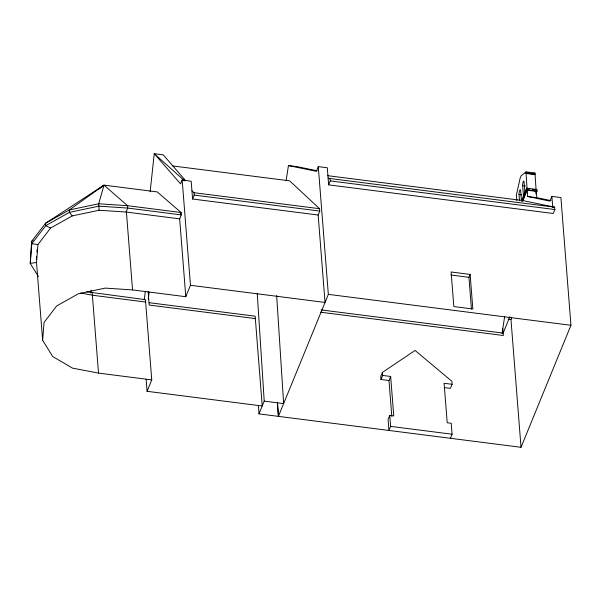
<?xml version="1.0" encoding="UTF-8"?>
<svg xmlns="http://www.w3.org/2000/svg" width="601" height="601" viewBox="0 0 601 601"><rect width="100%" height="100%" fill="white"/><g stroke="black" fill="none" stroke-linecap="round" stroke-linejoin="round"><path stroke-width="0.9" d="M36.398 259.181L36.616 256.492M36.969 252.014L37.179 249.325M86.814 291.831L145.442 299.644L151.752 379.892L98.511 373.101L72.503 368.128L52.715 356.521L42.641 340.324L36.518 262.457L37.938 244.539L50.597 228.049L72.263 215.902L99.112 210.237L126.135 212.04L179.661 218.847L181.277 214.895L181.089 212.514L157.252 191.922L104.003 185.138L45.488 223.294L31.605 241.377L30.238 263.403L38.396 276.528M42.641 340.324L44.061 322.406L56.719 305.917L78.385 293.769L105.243 288.104L132.543 289.922L185.784 296.714L190.464 285.287L182.171 179.932L191.193 181.284L192.59 199.021L318.154 215.03L319.77 211.079L319.582 208.705L289.629 180.848L172.434 165.906M150.137 191.809L154.247 153.706L163.254 154.855L185.296 180.292M148.244 299.478L149.108 292.154M144.27 299.869L145.277 291.5M90.766 293.048L91.104 290.26M286.174 180.39L288.442 165.568L297.45 166.717L317.268 170.812M502.075 333.375L504.63 316.735M522.141 201.2L526.761 189.758L526.634 188.181L536.843 189.48L536.971 191.058L535.776 194.018M522.765 201.215L527.362 189.833L527.693 196.512L549.968 201.117L551.891 196.407L560.898 197.556L570.95 325.291L521.029 447.294L258.986 413.886L258.445 405.48M126.135 212.04L127.758 208.074L127.57 205.692L104.003 185.138L69.243 209.982L45.488 223.294L45.676 225.675L31.793 243.751L30.238 263.403L36.518 262.457M182.171 179.932L180.555 183.876L154.247 153.706L184.732 180.909M180.443 214.099L181.089 212.514L127.57 205.692L98.677 203.769L69.243 209.982L69.431 212.356L72.263 215.902M192.59 199.021L194.206 195.07L194.018 192.696L191.944 190.765M149.025 302.671L255.155 316.201L262.224 405.991L147.08 391.311L151.752 379.892M327.56 175.665L522.449 200.509L554.663 207.165L554.851 209.539L553.236 213.49L328.642 184.86L327.297 167.777L318.29 166.627L316.366 171.33L288.442 165.568M328.642 184.86L330.257 180.909L330.069 178.527L328.108 178.129M258.986 413.886L264.215 401.122L257.258 293.641M277.392 403.316L278.421 416.365L328.341 294.362L318.29 166.627M444.214 387.577L450.442 388.374L452.11 384.294L451.869 381.274L415.066 350.443L382.409 372.417L380.741 376.496L380.981 379.516L388.99 380.538L390.658 376.459L382.649 375.437L380.981 379.516M389.764 415.434L388.088 419.513L388.952 430.459L390.62 426.379L389.764 415.434L393.768 415.945L390.658 376.459M471.447 309.079L468.945 277.316L470.125 274.417L451.111 271.99L453.83 306.563L472.852 308.989L470.125 274.417M536.242 189.405L536.084 189.803L534.958 173.028L525.95 171.878L521.029 175.935L520.15 178.084L516.304 195.453L516.913 200.719M526.476 188.579L527.077 188.654L525.95 171.878M521.3 201.23L526.634 188.181M534.958 173.028L534.792 173.426L532.989 173.193M535.626 192.455L536.843 189.48M536.37 190.983L536.701 197.661L550.952 200.606M450.404 438.294L452.072 434.215L451.216 423.269L447.212 422.758L444.101 383.273L452.11 384.294M509.851 316.674L503.127 333.119L321.227 309.928M521.029 447.294L510.978 319.567L511.616 317.997M33.085 240.227L31.605 241.377L31.793 243.751L37.938 244.539M98.834 189.15L104.003 185.138L98.677 203.769L99.112 210.237M527.588 172.51L529.391 172.735M526.04 173.08L535.048 174.23M525.883 173.479L534.89 174.628M524.943 192.801L524.102 182.118A2.802 0.661 -82.7 0 0 523.208 181.75A2.802 0.661 -82.7 0 0 522.645 185.671L525.349 186.017M527.978 188.767L529.774 188.999M532.478 189.345L534.281 189.57M526.761 189.758L536.971 191.058M527.197 190.232L536.806 191.456M521.405 200.388L520.631 190.592A3.148 0.744 -82.7 0 0 519.662 190.502A3.148 0.744 -82.7 0 0 519.016 194.536L521.721 194.882M527.693 196.512L536.701 197.661M330.069 178.527L554.663 207.165M330.257 180.909L554.851 209.539M194.018 192.696L319.582 208.705M194.206 195.07L319.77 211.079M181.277 214.895L127.758 208.074L98.864 206.151L69.431 212.356L45.676 225.675L50.597 228.049M450.833 275.003L468.945 277.316M328.341 294.362L570.95 325.291M508.273 319.221L510.978 319.567M190.464 285.287L325.036 302.438L318.154 215.03M320.483 312.189L503.315 335.493L502.782 328.762M145.622 302.025L92.381 295.234L80.722 293.003M255.342 318.583L149.206 305.053L148.154 291.628M264.215 401.122L283.649 403.602L276.655 295.579M390.62 426.379L452.072 434.215M551.891 196.407L552.755 207.435M522.645 185.671L523.561 197.248M519.016 194.536L519.512 200.772M388.99 380.538L391.807 416.35M382.409 372.417L382.649 375.437M179.661 218.847L185.784 296.714M146.126 379.216L147.08 391.311M126.375 211.544L132.543 289.922M92.193 292.86L98.511 373.101M277.519 402.347L278.421 416.365"/></g></svg>
